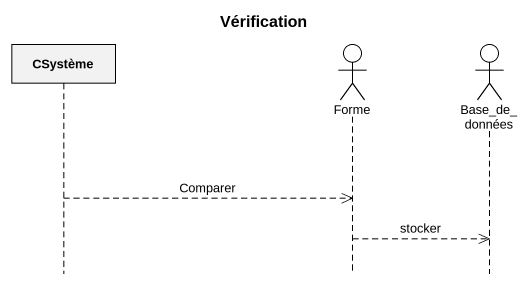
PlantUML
@startuml
title Vérification
hide footbox
participant CSystème
actor Forme
actor Base_de_données

CSystème -->> Forme : Comparer
Forme -->> Base_de_données : stocker
@enduml
